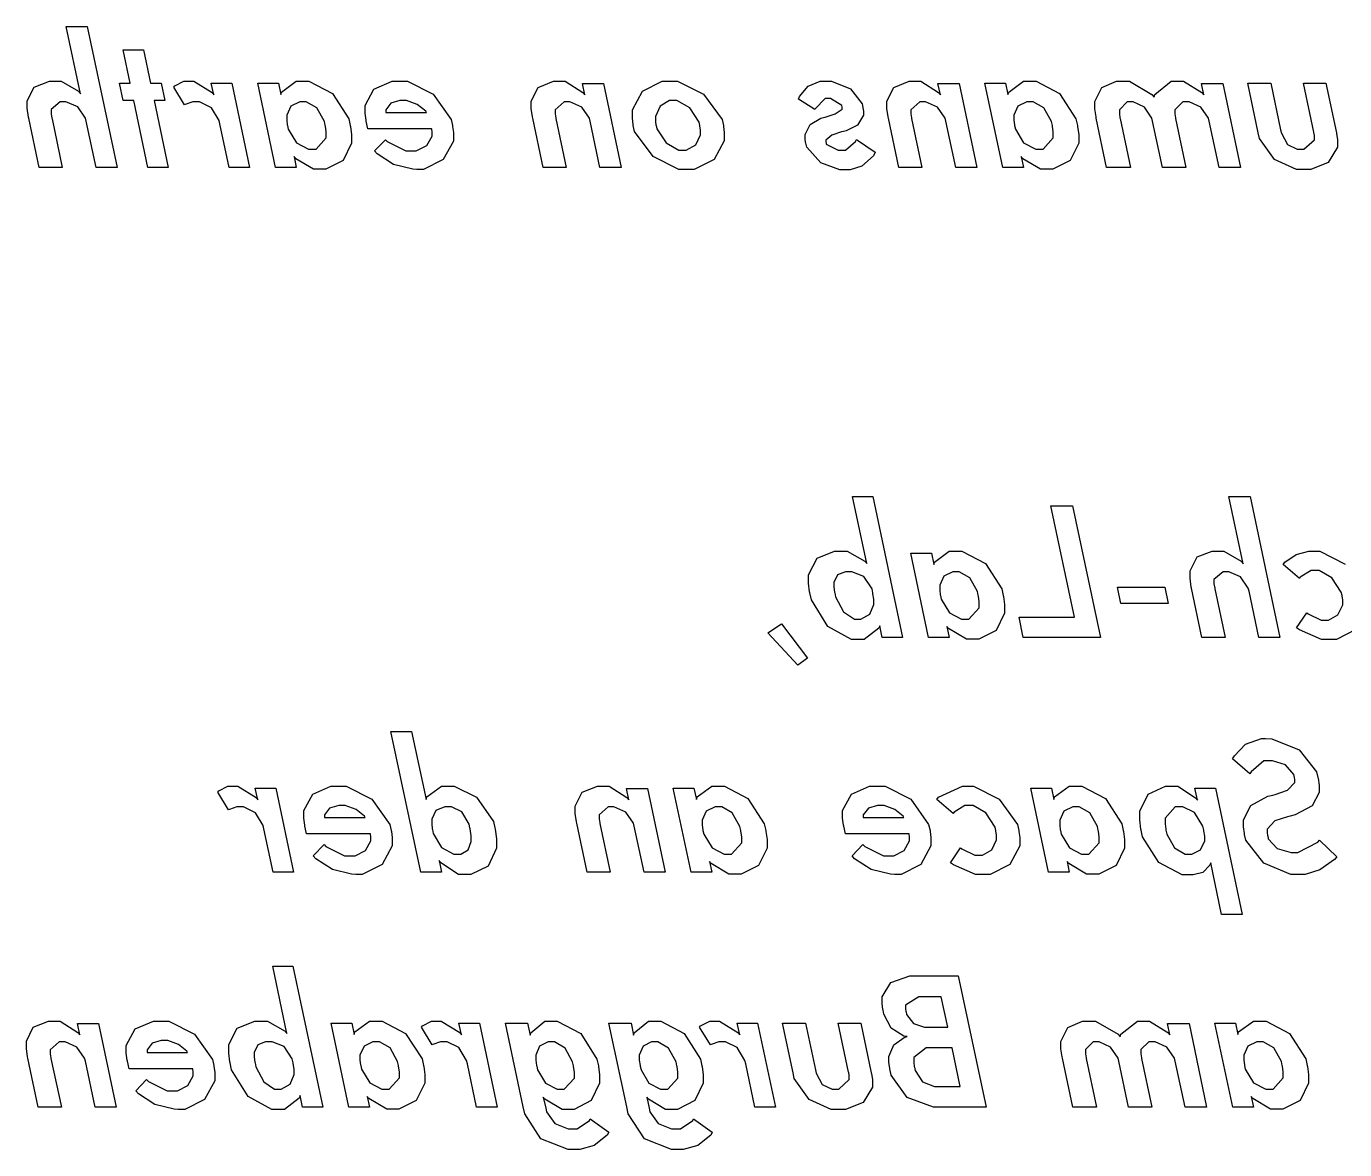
# Model space of a CAD drawing. Extents: x 0.19 to 3.64, y 0.15 to 2.4.
# Drawn here: x 0.188 to 1.284, y 1.4 to 2.333 of the extents above; entities that cross this region are included whole.
import ezdxf

# ---------------------------------------------------------------- set-up
doc = ezdxf.new("R2010")
doc.units = 0
doc.layers.get('0').update_dxf_attribs({"linetype": 'CONTINUOUS'})

msp = doc.modelspace()

# ---------------------------------------------------------------- linework, layer by layer
at = {"color": 0}
for points in [[(0.190321, 2.25711), (0.190104, 2.25814), (0.189074, 2.26546), (0.189074, 2.2679), (0.189074, 2.27171), (0.194879, 2.2831), (0.207519, 2.28792), (0.211751, 2.28792), (0.217122, 2.28792), (0.231608, 2.27951), (0.23329, 2.27746), (0.221408, 2.3335), (0.238932, 2.3335), (0.263781, 2.21631), (0.246257, 2.21631), (0.238118, 2.25461), (0.237522, 2.25717), (0.231119, 2.2665), (0.221246, 2.27072), (0.21799, 2.27072), (0.216471, 2.27072), (0.208931, 2.26438), (0.208931, 2.26226), (0.208931, 2.2609), (0.209581, 2.25722), (0.20969, 2.25667), (0.218153, 2.21631), (0.198893, 2.21631), (0.190321, 2.25711)], [(0.268718, 2.31396), (0.28559, 2.31396), (0.291396, 2.28635), (0.300293, 2.28635), (0.30344, 2.27181), (0.294542, 2.27181), (0.306261, 2.21631), (0.289387, 2.21631), (0.277669, 2.27181), (0.268881, 2.27181), (0.265787, 2.28635), (0.274522, 2.28635), (0.268718, 2.31396)], [(0.319879, 2.26824), (0.310981, 2.28304), (0.311794, 2.28396), (0.319336, 2.28792), (0.321886, 2.28792), (0.327474, 2.28792), (0.342774, 2.27843), (0.344239, 2.27647), (0.342068, 2.28635), (0.359104, 2.28635), (0.373915, 2.21631), (0.356879, 2.21631), (0.349229, 2.25244), (0.348525, 2.25532), (0.342176, 2.2659), (0.332357, 2.27072), (0.329101, 2.27072), (0.326768, 2.27072), (0.320475, 2.26861), (0.319879, 2.26824)], [(0.399957, 2.27696), (0.400553, 2.27892), (0.412761, 2.28792), (0.416829, 2.28792), (0.423286, 2.28792), (0.442763, 2.27778), (0.456435, 2.25667), (0.457628, 2.25119), (0.45779, 2.25032), (0.458713, 2.24349), (0.458713, 2.24115), (0.458713, 2.23639), (0.45166, 2.2219), (0.437229, 2.21479), (0.432454, 2.21479), (0.427029, 2.21479), (0.412272, 2.22353), (0.410915, 2.22526), (0.412761, 2.21631), (0.395562, 2.21631), (0.380751, 2.28635), (0.397949, 2.28635), (0.399957, 2.27696)], [(0.498264, 2.28792), (0.505317, 2.28792), (0.526585, 2.27724), (0.541504, 2.25618), (0.542643, 2.25103), (0.542751, 2.25037), (0.543403, 2.24517), (0.543403, 2.24337), (0.543403, 2.23822), (0.534993, 2.22276), (0.518554, 2.21463), (0.513075, 2.21463), (0.509711, 2.21468), (0.493707, 2.21875), (0.479926, 2.22765), (0.477756, 2.23008), (0.486817, 2.23931), (0.48839, 2.2379), (0.503851, 2.23008), (0.509006, 2.23008), (0.509657, 2.23008), (0.512532, 2.23008), (0.521213, 2.23449), (0.525608, 2.24235), (0.525608, 2.24496), (0.525608, 2.24582), (0.525336, 2.2481), (0.525282, 2.24837), (0.472331, 2.24837), (0.470921, 2.25478), (0.470757, 2.25553), (0.469943, 2.26129), (0.469943, 2.26318), (0.469943, 2.26774), (0.477322, 2.28142), (0.492404, 2.28792), (0.49745, 2.28792), (0.498264, 2.28792)], [(0.609321, 2.25726), (0.609104, 2.25825), (0.608074, 2.26514), (0.608074, 2.26742), (0.608074, 2.27126), (0.613824, 2.28282), (0.626519, 2.28792), (0.630751, 2.28792), (0.636176, 2.28792), (0.650933, 2.27843), (0.652615, 2.27647), (0.650608, 2.28603), (0.668078, 2.28603), (0.682781, 2.21631), (0.665256, 2.21631), (0.657118, 2.25478), (0.656521, 2.25722), (0.650119, 2.26644), (0.640246, 2.27072), (0.63699, 2.27072), (0.635471, 2.27072), (0.627929, 2.26417), (0.627929, 2.26193), (0.627929, 2.26069), (0.628418, 2.25743), (0.628526, 2.25694), (0.637153, 2.21631), (0.617947, 2.21631), (0.609321, 2.25726)], [(0.722385, 2.28792), (0.729601, 2.28792), (0.751247, 2.27724), (0.76671, 2.25618), (0.76785, 2.25103), (0.767958, 2.25037), (0.768608, 2.24517), (0.768608, 2.24337), (0.768608, 2.23828), (0.760092, 2.22282), (0.74349, 2.21463), (0.73801, 2.21463), (0.730849, 2.21463), (0.709364, 2.22521), (0.694065, 2.24604), (0.692979, 2.25119), (0.692817, 2.2519), (0.692219, 2.25726), (0.692219, 2.259), (0.692219, 2.26421), (0.700521, 2.27974), (0.716906, 2.28792), (0.722385, 2.28792)], [(0.83024, 2.27289), (0.831108, 2.27513), (0.838325, 2.28369), (0.848253, 2.28792), (0.851617, 2.28792), (0.852431, 2.28792), (0.857693, 2.28792), (0.873481, 2.28153), (0.883192, 2.26904), (0.883843, 2.266), (0.883897, 2.26574), (0.884278, 2.26313), (0.884278, 2.26226), (0.884278, 2.2596), (0.87934, 2.25146), (0.869954, 2.24658), (0.867731, 2.24604), (0.866103, 2.24571), (0.857964, 2.24294), (0.853028, 2.23882), (0.853028, 2.23742), (0.853028, 2.23742), (0.85319, 2.23687), (0.85319, 2.23665), (0.853353, 2.23568), (0.863172, 2.23058), (0.866482, 2.23058), (0.869467, 2.23058), (0.877821, 2.2379), (0.878526, 2.23947), (0.893989, 2.22885), (0.892578, 2.22592), (0.882975, 2.21718), (0.873156, 2.21431), (0.8699, 2.21431), (0.864637, 2.21431), (0.848904, 2.22017), (0.837131, 2.23301), (0.836317, 2.23649), (0.836208, 2.23693), (0.835829, 2.2399), (0.835829, 2.24089), (0.835829, 2.24365), (0.840115, 2.2519), (0.848796, 2.25717), (0.851019, 2.25776), (0.852431, 2.25814), (0.860894, 2.26085), (0.866482, 2.26476), (0.866482, 2.266), (0.866482, 2.2665), (0.866211, 2.26774), (0.856987, 2.27365), (0.855524, 2.27365), (0.852593, 2.27365), (0.844185, 2.26508), (0.843804, 2.26432), (0.83024, 2.27289)], [(0.905057, 2.25726), (0.904839, 2.25825), (0.903808, 2.26514), (0.903808, 2.26742), (0.903808, 2.27126), (0.90956, 2.28282), (0.9222, 2.28792), (0.926432, 2.28792), (0.931913, 2.28792), (0.946669, 2.27843), (0.948351, 2.27647), (0.946289, 2.28603), (0.963813, 2.28603), (0.978461, 2.21631), (0.960992, 2.21631), (0.952854, 2.25478), (0.952257, 2.25722), (0.945856, 2.26644), (0.935981, 2.27072), (0.932726, 2.27072), (0.931153, 2.27072), (0.923665, 2.26417), (0.923665, 2.26193), (0.923665, 2.26069), (0.924154, 2.25743), (0.924262, 2.25694), (0.932835, 2.21631), (0.913629, 2.21631), (0.905057, 2.25726)], [(1.0045, 2.27696), (1.0051, 2.27892), (1.01731, 2.28792), (1.02138, 2.28792), (1.02783, 2.28792), (1.04731, 2.27778), (1.06098, 2.25667), (1.06218, 2.25119), (1.06234, 2.25032), (1.06326, 2.24349), (1.06326, 2.24115), (1.06326, 2.23639), (1.05621, 2.2219), (1.04177, 2.21479), (1.037, 2.21479), (1.03157, 2.21479), (1.01682, 2.22353), (1.01546, 2.22526), (1.01731, 2.21631), (1.00011, 2.21631), (0.985297, 2.28635), (1.0025, 2.28635), (1.0045, 2.27696)], [(1.12603, 2.27479), (1.12647, 2.27701), (1.1403, 2.28792), (1.14491, 2.28792), (1.1505, 2.28792), (1.16558, 2.27843), (1.16726, 2.27647), (1.16526, 2.28603), (1.18321, 2.28603), (1.19792, 2.21631), (1.17996, 2.21631), (1.17182, 2.25478), (1.17122, 2.25717), (1.16482, 2.26628), (1.15517, 2.27072), (1.15196, 2.27072), (1.14974, 2.27072), (1.14323, 2.26426), (1.14323, 2.2621), (1.14323, 2.26085), (1.14372, 2.25743), (1.14383, 2.25694), (1.15245, 2.21631), (1.13292, 2.21631), (1.12478, 2.25478), (1.12419, 2.25722), (1.11795, 2.26644), (1.10867, 2.27072), (1.10558, 2.27072), (1.10346, 2.27072), (1.09711, 2.26426), (1.09711, 2.2621), (1.09711, 2.26085), (1.0976, 2.25743), (1.09777, 2.25694), (1.10634, 2.21631), (1.08648, 2.21631), (1.07791, 2.25726), (1.07769, 2.25819), (1.07682, 2.26486), (1.07682, 2.26708), (1.07682, 2.271), (1.08241, 2.28256), (1.09462, 2.28792), (1.09869, 2.28792), (1.10552, 2.28792), (1.12419, 2.27701), (1.12603, 2.27479)], [(1.27762, 2.24507), (1.27772, 2.24442), (1.27854, 2.23921), (1.27854, 2.23742), (1.27854, 2.23318), (1.27078, 2.22038), (1.25618, 2.21463), (1.25136, 2.21463), (1.25054, 2.21463), (1.24436, 2.21463), (1.22597, 2.22276), (1.2136, 2.24035), (1.21257, 2.24507), (1.20383, 2.28635), (1.22293, 2.28635), (1.23117, 2.24756), (1.23177, 2.24479), (1.23693, 2.23525), (1.24501, 2.23133), (1.24772, 2.23133), (1.2506, 2.23133), (1.25933, 2.23931), (1.25933, 2.24197), (1.25933, 2.24289), (1.2589, 2.24528), (1.25884, 2.24556), (1.25011, 2.28635), (1.26883, 2.28635), (1.27762, 2.24507)], [(0.436849, 2.25119), (0.436143, 2.25435), (0.429796, 2.26568), (0.421007, 2.27072), (0.418078, 2.27072), (0.415582, 2.27072), (0.408203, 2.26719), (0.404785, 2.25965), (0.404785, 2.25711), (0.404785, 2.25564), (0.405274, 2.25174), (0.405436, 2.25119), (0.406088, 2.2481), (0.412978, 2.23665), (0.423014, 2.23133), (0.426378, 2.23133), (0.429144, 2.23133), (0.437608, 2.24094), (0.437608, 2.24414), (0.437608, 2.24593), (0.436957, 2.2506), (0.436849, 2.25119)], [(0.487142, 2.26183), (0.520887, 2.26183), (0.520344, 2.26292), (0.513346, 2.2685), (0.504449, 2.27197), (0.501519, 2.27197), (0.498969, 2.27197), (0.491374, 2.26975), (0.487142, 2.26406), (0.487142, 2.2621), (0.487142, 2.26183)], [(0.72564, 2.27197), (0.723036, 2.27197), (0.715278, 2.26725), (0.711426, 2.25863), (0.711426, 2.25569), (0.711426, 2.25456), (0.711806, 2.25146), (0.711914, 2.25103), (0.712511, 2.24821), (0.720324, 2.2366), (0.730903, 2.23058), (0.734429, 2.23058), (0.737033, 2.23058), (0.744846, 2.23508), (0.748915, 2.24343), (0.748915, 2.24621), (0.748915, 2.24744), (0.748372, 2.2506), (0.748318, 2.25103), (0.747721, 2.25379), (0.739908, 2.26568), (0.729167, 2.27197), (0.72564, 2.27197)], [(1.0414, 2.25119), (1.04069, 2.25435), (1.03434, 2.26568), (1.02555, 2.27072), (1.02262, 2.27072), (1.02013, 2.27072), (1.01275, 2.26719), (1.00933, 2.25965), (1.00933, 2.25711), (1.00933, 2.25564), (1.00982, 2.25174), (1.00998, 2.25119), (1.01063, 2.2481), (1.01752, 2.23665), (1.02756, 2.23133), (1.03093, 2.23133), (1.03369, 2.23133), (1.04216, 2.24094), (1.04216, 2.24414), (1.04216, 2.24593), (1.0415, 2.2506), (1.0414, 2.25119)], [(0.88699, 1.8871), (0.875108, 1.94287), (0.891982, 1.94287), (0.916829, 1.82568), (0.899957, 1.82568), (0.897949, 1.83539), (0.89719, 1.83333), (0.884983, 1.824), (0.880914, 1.824), (0.874349, 1.824), (0.85471, 1.83475), (0.840983, 1.85688), (0.839789, 1.86257), (0.839572, 1.86356), (0.838542, 1.87082), (0.838542, 1.87321), (0.838542, 1.87776), (0.845703, 1.89139), (0.860351, 1.89729), (0.865289, 1.89729), (0.870714, 1.89729), (0.885471, 1.88911), (0.88699, 1.8871)], [(1.15712, 1.86649), (1.1569, 1.86751), (1.15587, 1.87483), (1.15587, 1.87728), (1.15587, 1.88108), (1.16168, 1.89247), (1.17432, 1.89729), (1.17855, 1.89729), (1.18392, 1.89729), (1.19841, 1.88889), (1.20009, 1.88683), (1.18821, 1.94287), (1.20573, 1.94287), (1.23058, 1.82568), (1.21305, 1.82568), (1.20492, 1.86399), (1.20432, 1.86654), (1.19792, 1.87588), (1.18804, 1.8801), (1.18479, 1.8801), (1.18327, 1.8801), (1.17573, 1.87375), (1.17573, 1.87164), (1.17573, 1.87028), (1.17638, 1.8666), (1.17649, 1.86604), (1.18495, 1.82568), (1.16569, 1.82568), (1.15712, 1.86649)], [(1.05821, 1.93506), (1.08133, 1.82568), (1.01709, 1.82568), (1.01367, 1.84244), (1.05979, 1.84244), (1.04009, 1.93506), (1.05821, 1.93506)], [(0.942871, 1.88633), (0.943468, 1.88829), (0.955675, 1.89729), (0.959744, 1.89729), (0.9662, 1.89729), (0.985678, 1.88715), (0.999349, 1.86604), (1.00054, 1.86057), (1.00071, 1.85969), (1.00163, 1.85286), (1.00163, 1.85053), (1.00163, 1.84576), (0.994575, 1.83128), (0.980143, 1.82417), (0.975369, 1.82417), (0.969943, 1.82417), (0.955132, 1.8329), (0.953776, 1.83464), (0.955675, 1.82568), (0.938476, 1.82568), (0.923665, 1.89572), (0.94081, 1.89572), (0.942871, 1.88633)], [(0.860406, 1.86257), (0.861111, 1.85938), (0.867731, 1.84685), (0.87679, 1.84071), (0.879829, 1.84071), (0.882269, 1.84071), (0.889703, 1.84483), (0.892958, 1.85292), (0.892958, 1.85558), (0.892958, 1.85736), (0.892253, 1.86199), (0.892144, 1.86257), (0.891439, 1.86594), (0.884603, 1.87636), (0.874783, 1.8801), (0.871528, 1.8801), (0.869303, 1.8801), (0.862793, 1.87756), (0.859646, 1.87115), (0.859646, 1.86897), (0.859646, 1.8674), (0.860297, 1.86317), (0.860406, 1.86257)], [(0.979764, 1.86057), (0.979058, 1.86372), (0.972711, 1.87506), (0.963921, 1.8801), (0.960992, 1.8801), (0.958496, 1.8801), (0.951118, 1.87657), (0.9477, 1.86903), (0.9477, 1.86649), (0.9477, 1.86501), (0.948188, 1.86111), (0.948351, 1.86057), (0.949001, 1.85747), (0.955892, 1.84603), (0.965929, 1.84071), (0.969293, 1.84071), (0.97206, 1.84071), (0.980524, 1.85032), (0.980524, 1.85351), (0.980524, 1.85531), (0.979872, 1.85997), (0.979764, 1.86057)], [(1.13493, 1.86729), (1.13775, 1.85385), (1.09842, 1.85385), (1.09559, 1.86729), (1.13493, 1.86729)], [(0.804742, 1.82949), (0.816297, 1.83681), (0.837836, 1.80838), (0.829699, 1.80257), (0.804742, 1.82949)], [(0.520671, 1.69086), (0.521213, 1.69299), (0.533421, 1.70199), (0.537543, 1.70199), (0.537815, 1.70199), (0.543946, 1.70199), (0.5625, 1.69288), (0.576606, 1.67275), (0.577854, 1.66726), (0.578071, 1.66624), (0.579101, 1.65826), (0.579101, 1.65554), (0.579101, 1.65056), (0.572157, 1.63558), (0.557889, 1.62869), (0.553168, 1.62869), (0.547689, 1.62869), (0.532824, 1.63824), (0.531412, 1.64008), (0.533475, 1.63038), (0.516276, 1.63038), (0.491428, 1.74756), (0.508626, 1.74756), (0.520671, 1.69086)], [(1.19119, 1.72478), (1.19271, 1.72732), (1.20204, 1.73688), (1.21522, 1.74149), (1.2187, 1.74149), (1.22385, 1.74143), (1.24658, 1.73232), (1.26107, 1.71403), (1.2621, 1.70931), (1.26226, 1.70856), (1.26324, 1.70258), (1.26324, 1.70057), (1.26324, 1.69683), (1.25732, 1.6856), (1.24322, 1.67811), (1.23915, 1.67714), (1.23693, 1.6766), (1.22629, 1.67312), (1.22011, 1.66618), (1.22011, 1.66385), (1.22011, 1.66308), (1.22032, 1.66097), (1.22043, 1.66069), (1.22092, 1.65831), (1.22841, 1.65018), (1.23985, 1.64681), (1.24371, 1.64681), (1.2455, 1.64692), (1.26199, 1.65543), (1.2634, 1.65713), (1.27805, 1.64339), (1.2761, 1.64106), (1.26367, 1.63249), (1.25163, 1.62853), (1.24761, 1.62853), (1.24729, 1.62853), (1.23975, 1.62853), (1.21723, 1.63803), (1.2022, 1.65707), (1.20117, 1.66178), (1.20101, 1.66254), (1.20025, 1.66824), (1.20025, 1.67008), (1.20025, 1.67404), (1.20627, 1.68582), (1.22049, 1.69368), (1.22461, 1.69461), (1.22662, 1.6951), (1.23687, 1.69863), (1.24306, 1.70492), (1.24306, 1.70697), (1.24306, 1.70757), (1.24273, 1.70915), (1.24273, 1.70931), (1.24219, 1.71169), (1.23524, 1.71972), (1.22456, 1.72304), (1.22103, 1.72304), (1.21712, 1.72304), (1.2066, 1.71397), (1.20557, 1.71229), (1.19119, 1.72478)], [(0.3565, 1.68229), (0.347601, 1.6971), (0.348415, 1.69803), (0.355957, 1.70199), (0.358507, 1.70199), (0.364094, 1.70199), (0.379394, 1.69249), (0.38086, 1.69054), (0.378689, 1.70042), (0.395725, 1.70042), (0.410536, 1.63038), (0.3935, 1.63038), (0.385851, 1.6665), (0.385146, 1.66938), (0.378797, 1.67996), (0.368978, 1.68479), (0.365722, 1.68479), (0.36339, 1.68479), (0.357096, 1.68267), (0.3565, 1.68229)], [(0.447265, 1.70199), (0.454318, 1.70199), (0.475586, 1.69129), (0.49056, 1.67025), (0.491644, 1.6651), (0.491808, 1.66444), (0.492458, 1.65924), (0.492458, 1.65744), (0.492458, 1.65229), (0.48405, 1.63683), (0.467611, 1.62869), (0.462131, 1.62869), (0.458768, 1.62875), (0.442763, 1.63282), (0.428982, 1.64171), (0.426812, 1.64415), (0.435872, 1.65338), (0.437446, 1.65196), (0.452908, 1.64415), (0.458062, 1.64415), (0.458713, 1.64415), (0.461589, 1.64415), (0.470215, 1.64854), (0.47461, 1.65642), (0.47461, 1.65901), (0.47461, 1.65989), (0.474393, 1.66217), (0.474338, 1.66243), (0.421332, 1.66243), (0.419922, 1.66883), (0.41976, 1.6696), (0.419, 1.67535), (0.419, 1.67725), (0.419, 1.68181), (0.426378, 1.69547), (0.441461, 1.70199), (0.446506, 1.70199), (0.447265, 1.70199)], [(0.645942, 1.67133), (0.645725, 1.67231), (0.644694, 1.67919), (0.644694, 1.68147), (0.644694, 1.68533), (0.650444, 1.69689), (0.66314, 1.70199), (0.667372, 1.70199), (0.672797, 1.70199), (0.687554, 1.69249), (0.689236, 1.69054), (0.687229, 1.70008), (0.704699, 1.70008), (0.719401, 1.63038), (0.701878, 1.63038), (0.693739, 1.66883), (0.693143, 1.67128), (0.68674, 1.6805), (0.676867, 1.68479), (0.673611, 1.68479), (0.672092, 1.68479), (0.664551, 1.67822), (0.664551, 1.676), (0.664551, 1.67475), (0.665039, 1.6715), (0.665147, 1.67101), (0.673774, 1.63038), (0.654568, 1.63038), (0.645942, 1.67133)], [(0.745389, 1.69103), (0.745985, 1.69299), (0.758192, 1.70199), (0.762261, 1.70199), (0.768718, 1.70199), (0.788194, 1.69185), (0.801867, 1.67074), (0.80306, 1.66525), (0.803222, 1.66439), (0.804144, 1.65756), (0.804144, 1.65522), (0.804144, 1.65044), (0.797092, 1.63596), (0.782661, 1.62885), (0.777886, 1.62885), (0.772461, 1.62885), (0.757704, 1.63758), (0.756347, 1.63932), (0.758247, 1.63038), (0.741049, 1.63038), (0.726183, 1.70042), (0.743381, 1.70042), (0.745389, 1.69103)], [(0.89529, 1.70199), (0.902344, 1.70199), (0.923611, 1.69129), (0.938531, 1.67025), (0.939671, 1.6651), (0.939779, 1.66444), (0.940429, 1.65924), (0.940429, 1.65744), (0.940429, 1.65229), (0.932021, 1.63683), (0.915582, 1.62869), (0.910101, 1.62869), (0.906793, 1.62875), (0.890733, 1.63282), (0.877007, 1.64171), (0.874838, 1.64415), (0.883897, 1.65338), (0.885471, 1.65196), (0.900933, 1.64415), (0.906087, 1.64415), (0.906685, 1.64415), (0.90956, 1.64415), (0.91824, 1.64854), (0.922635, 1.65642), (0.922635, 1.65901), (0.922635, 1.65989), (0.922364, 1.66217), (0.92231, 1.66243), (0.869358, 1.66243), (0.867947, 1.66883), (0.867785, 1.6696), (0.867025, 1.67535), (0.867025, 1.67725), (0.867025, 1.68181), (0.874403, 1.69547), (0.889432, 1.70199), (0.894476, 1.70199), (0.89529, 1.70199)], [(0.968804, 1.70199), (0.975857, 1.70199), (0.997071, 1.69129), (1.01237, 1.67025), (1.01351, 1.6651), (1.01362, 1.66444), (1.01427, 1.65924), (1.01427, 1.65744), (1.01427, 1.65229), (1.00591, 1.63683), (0.9898, 1.62869), (0.984429, 1.62869), (0.977485, 1.62869), (0.959147, 1.63672), (0.956651, 1.63835), (0.965061, 1.65087), (0.9662, 1.6499), (0.977051, 1.64464), (0.980686, 1.64464), (0.983236, 1.64464), (0.991049, 1.64914), (0.995063, 1.6575), (0.995063, 1.66026), (0.995063, 1.66151), (0.994521, 1.66465), (0.994467, 1.6651), (0.993869, 1.66786), (0.986057, 1.67974), (0.975478, 1.68604), (0.971951, 1.68604), (0.968696, 1.68604), (0.959744, 1.68028), (0.958985, 1.67931), (0.945367, 1.69086), (0.946832, 1.69293), (0.966797, 1.70188), (0.968804, 1.70199)], [(1.04264, 1.69103), (1.04324, 1.69299), (1.05545, 1.70199), (1.05952, 1.70199), (1.06597, 1.70199), (1.08545, 1.69185), (1.09912, 1.67074), (1.10032, 1.66525), (1.10048, 1.66439), (1.1014, 1.65756), (1.1014, 1.65522), (1.1014, 1.65044), (1.09435, 1.63596), (1.07992, 1.62885), (1.07514, 1.62885), (1.06972, 1.62885), (1.05496, 1.63758), (1.0536, 1.63932), (1.05545, 1.63038), (1.0383, 1.63038), (1.02344, 1.70042), (1.04064, 1.70042), (1.04264, 1.69103)], [(1.17307, 1.63835), (1.17231, 1.63629), (1.16656, 1.63026), (1.15853, 1.62836), (1.15587, 1.62836), (1.14936, 1.62836), (1.12983, 1.63846), (1.11637, 1.65983), (1.11523, 1.66542), (1.11502, 1.66639), (1.11399, 1.67389), (1.11399, 1.67632), (1.11399, 1.6811), (1.12093, 1.69536), (1.13542, 1.70199), (1.14025, 1.70199), (1.14567, 1.70199), (1.16043, 1.69228), (1.16195, 1.69026), (1.15978, 1.70042), (1.17698, 1.70042), (1.19933, 1.59521), (1.18213, 1.59521), (1.17307, 1.63835)], [(0.436199, 1.67589), (0.469943, 1.67589), (0.469401, 1.67697), (0.462403, 1.68257), (0.453504, 1.68604), (0.450575, 1.68604), (0.448025, 1.68604), (0.440429, 1.68381), (0.436199, 1.67811), (0.436199, 1.67617), (0.436199, 1.67589)], [(0.557075, 1.66726), (0.556424, 1.67031), (0.550293, 1.68056), (0.541667, 1.68479), (0.538792, 1.68479), (0.536296, 1.68479), (0.528808, 1.68169), (0.525336, 1.67453), (0.525336, 1.6721), (0.525336, 1.67057), (0.525825, 1.66644), (0.525933, 1.66585), (0.526585, 1.66271), (0.533529, 1.65093), (0.543619, 1.6454), (0.547037, 1.6454), (0.547526, 1.6454), (0.549533, 1.6454), (0.55561, 1.64899), (0.55816, 1.65603), (0.55816, 1.65836), (0.55816, 1.6606), (0.557238, 1.66644), (0.557075, 1.66726)], [(0.782281, 1.66525), (0.781575, 1.6684), (0.775228, 1.67974), (0.766439, 1.68479), (0.763564, 1.68479), (0.761068, 1.68479), (0.753635, 1.68126), (0.750271, 1.67372), (0.750271, 1.67117), (0.750271, 1.66971), (0.75076, 1.66581), (0.750868, 1.66525), (0.751519, 1.66217), (0.75841, 1.65072), (0.768446, 1.6454), (0.77181, 1.6454), (0.774631, 1.6454), (0.783094, 1.655), (0.783094, 1.65821), (0.783094, 1.66), (0.782443, 1.66465), (0.782281, 1.66525)], [(0.884169, 1.67589), (0.917914, 1.67589), (0.917372, 1.67697), (0.910374, 1.68257), (0.901476, 1.68604), (0.898546, 1.68604), (0.895996, 1.68604), (0.8884, 1.68381), (0.884169, 1.67811), (0.884169, 1.67617), (0.884169, 1.67589)], [(1.07954, 1.66525), (1.07883, 1.6684), (1.07248, 1.67974), (1.06369, 1.68479), (1.06076, 1.68479), (1.05827, 1.68479), (1.05089, 1.68126), (1.04747, 1.67372), (1.04747, 1.67117), (1.04747, 1.66971), (1.04796, 1.66581), (1.04812, 1.66525), (1.04877, 1.66217), (1.05566, 1.65072), (1.0657, 1.6454), (1.06907, 1.6454), (1.07183, 1.6454), (1.0803, 1.655), (1.0803, 1.65821), (1.0803, 1.66), (1.07964, 1.66465), (1.07954, 1.66525)], [(1.13585, 1.66542), (1.1365, 1.66222), (1.1429, 1.65061), (1.1518, 1.6454), (1.15478, 1.6454), (1.15723, 1.6454), (1.16466, 1.64899), (1.16808, 1.65642), (1.16808, 1.65886), (1.16808, 1.66054), (1.16737, 1.66482), (1.16726, 1.66542), (1.16656, 1.66872), (1.15956, 1.68007), (1.14974, 1.68479), (1.14648, 1.68479), (1.14361, 1.68479), (1.13509, 1.67551), (1.13509, 1.67242), (1.13509, 1.67068), (1.13569, 1.66612), (1.13585, 1.66542)], [(0.404949, 1.49647), (0.393121, 1.55225), (0.409993, 1.55225), (0.434788, 1.43506), (0.417914, 1.43506), (0.415907, 1.44476), (0.415147, 1.44271), (0.40294, 1.43338), (0.398872, 1.43338), (0.392307, 1.43338), (0.372667, 1.44412), (0.358996, 1.46625), (0.357801, 1.47194), (0.357585, 1.47293), (0.356554, 1.48019), (0.356554, 1.48258), (0.356554, 1.48714), (0.363715, 1.50076), (0.378364, 1.50667), (0.383247, 1.50667), (0.388672, 1.50667), (0.403429, 1.49849), (0.404949, 1.49647)], [(0.963163, 1.54443), (0.986274, 1.43506), (0.949707, 1.43506), (0.942437, 1.43506), (0.92079, 1.44331), (0.907335, 1.46181), (0.90625, 1.46696), (0.906142, 1.46761), (0.90549, 1.47244), (0.90549, 1.47401), (0.90549, 1.47726), (0.909451, 1.48688), (0.918294, 1.49322), (0.92079, 1.49382), (0.91786, 1.49431), (0.907389, 1.50076), (0.901313, 1.51258), (0.900663, 1.51574), (0.900499, 1.51644), (0.899849, 1.52132), (0.899849, 1.52289), (0.899849, 1.52692), (0.907172, 1.5389), (0.922797, 1.54443), (0.928006, 1.54443), (0.963163, 1.54443)], [(0.949056, 1.52696), (0.932671, 1.52696), (0.930447, 1.52692), (0.919379, 1.51992), (0.919379, 1.51758), (0.919379, 1.51682), (0.919596, 1.51476), (0.919706, 1.51449), (0.920139, 1.51226), (0.92589, 1.50483), (0.93495, 1.50179), (0.937989, 1.50179), (0.954372, 1.50179), (0.949056, 1.52696)], [(0.189561, 1.47601), (0.189344, 1.477), (0.188314, 1.48389), (0.188314, 1.48617), (0.188314, 1.49001), (0.194065, 1.50157), (0.20676, 1.50667), (0.210992, 1.50667), (0.216417, 1.50667), (0.231174, 1.49718), (0.232856, 1.49522), (0.230794, 1.50478), (0.248318, 1.50478), (0.263021, 1.43506), (0.245497, 1.43506), (0.237358, 1.47353), (0.236762, 1.47597), (0.23036, 1.48519), (0.220486, 1.48947), (0.217231, 1.48947), (0.215657, 1.48947), (0.208171, 1.48292), (0.208171, 1.48068), (0.208171, 1.47944), (0.208658, 1.47618), (0.208768, 1.47569), (0.217393, 1.43506), (0.198133, 1.43506), (0.189561, 1.47601)], [(0.29975, 1.50667), (0.306803, 1.50667), (0.328071, 1.49599), (0.34299, 1.47493), (0.344129, 1.46978), (0.344239, 1.46913), (0.344889, 1.46392), (0.344889, 1.46213), (0.344889, 1.45697), (0.336481, 1.44151), (0.320042, 1.43338), (0.314561, 1.43338), (0.311199, 1.43343), (0.295193, 1.4375), (0.281412, 1.4464), (0.279243, 1.44883), (0.288303, 1.45806), (0.289876, 1.45665), (0.305339, 1.44883), (0.310493, 1.44883), (0.311143, 1.44883), (0.314019, 1.44883), (0.3227, 1.45324), (0.327094, 1.4611), (0.327094, 1.46371), (0.327094, 1.46457), (0.326824, 1.46685), (0.326768, 1.46713), (0.273817, 1.46713), (0.272407, 1.47353), (0.272244, 1.47428), (0.271431, 1.48004), (0.271431, 1.48193), (0.271431, 1.48649), (0.278808, 1.50017), (0.293892, 1.50667), (0.298936, 1.50667), (0.29975, 1.50667)], [(0.460829, 1.49571), (0.461426, 1.49767), (0.473633, 1.50667), (0.477701, 1.50667), (0.484158, 1.50667), (0.503635, 1.49653), (0.517307, 1.47542), (0.5185, 1.46994), (0.518664, 1.46907), (0.519586, 1.46224), (0.519586, 1.4599), (0.519586, 1.45514), (0.512532, 1.44065), (0.498101, 1.43354), (0.493326, 1.43354), (0.487901, 1.43354), (0.473144, 1.44228), (0.471789, 1.44401), (0.473633, 1.43506), (0.456489, 1.43506), (0.441624, 1.5051), (0.458822, 1.5051), (0.460829, 1.49571)], [(0.525717, 1.48699), (0.516818, 1.50179), (0.517632, 1.50271), (0.525174, 1.50667), (0.527724, 1.50667), (0.533311, 1.50667), (0.548611, 1.49718), (0.550076, 1.49522), (0.547906, 1.5051), (0.564942, 1.5051), (0.579753, 1.43506), (0.562717, 1.43506), (0.555067, 1.47119), (0.554363, 1.47407), (0.548014, 1.48465), (0.538194, 1.48947), (0.534939, 1.48947), (0.532607, 1.48947), (0.526313, 1.48736), (0.525717, 1.48699)], [(0.6014, 1.43554), (0.586589, 1.5051), (0.604981, 1.5051), (0.607206, 1.49507), (0.607747, 1.49707), (0.619358, 1.50667), (0.623264, 1.50667), (0.629719, 1.50667), (0.649197, 1.49642), (0.662706, 1.47515), (0.6639, 1.46963), (0.664063, 1.46881), (0.664985, 1.46229), (0.664985, 1.46007), (0.664985, 1.45524), (0.65804, 1.44065), (0.643664, 1.43338), (0.638889, 1.43338), (0.633681, 1.43338), (0.619358, 1.44194), (0.61811, 1.44353), (0.620171, 1.43431), (0.620714, 1.43143), (0.627658, 1.4215), (0.638781, 1.41726), (0.642524, 1.41726), (0.646158, 1.41726), (0.656413, 1.42421), (0.657064, 1.4254), (0.672526, 1.41444), (0.671332, 1.41178), (0.660482, 1.40321), (0.648492, 1.3999), (0.644532, 1.3999), (0.638726, 1.40001), (0.616157, 1.40896), (0.602647, 1.42964), (0.6014, 1.43554)], [(0.687446, 1.43554), (0.672635, 1.5051), (0.691081, 1.5051), (0.693251, 1.49507), (0.693793, 1.49707), (0.705458, 1.50667), (0.709364, 1.50667), (0.715821, 1.50667), (0.735243, 1.49642), (0.748753, 1.47515), (0.749946, 1.46963), (0.750108, 1.46881), (0.751085, 1.46229), (0.751085, 1.46007), (0.751085, 1.45524), (0.744086, 1.44065), (0.729764, 1.43338), (0.724989, 1.43338), (0.719781, 1.43338), (0.705458, 1.44194), (0.70421, 1.44353), (0.706218, 1.43431), (0.70676, 1.43143), (0.713704, 1.4215), (0.724826, 1.41726), (0.728569, 1.41726), (0.732206, 1.41726), (0.742458, 1.42421), (0.74311, 1.4254), (0.758572, 1.41444), (0.757379, 1.41178), (0.746528, 1.40321), (0.734538, 1.3999), (0.730578, 1.3999), (0.724772, 1.40001), (0.702203, 1.40896), (0.688693, 1.42964), (0.687446, 1.43554)], [(0.757053, 1.48699), (0.748101, 1.50179), (0.748915, 1.50271), (0.756511, 1.50667), (0.75906, 1.50667), (0.764649, 1.50667), (0.779949, 1.49718), (0.781413, 1.49522), (0.779243, 1.5051), (0.796278, 1.5051), (0.811089, 1.43506), (0.794054, 1.43506), (0.786404, 1.47119), (0.785699, 1.47407), (0.779351, 1.48465), (0.769532, 1.48947), (0.766276, 1.48947), (0.763943, 1.48947), (0.75765, 1.48736), (0.757053, 1.48699)], [(0.890788, 1.46382), (0.890896, 1.46317), (0.89171, 1.45796), (0.89171, 1.45617), (0.89171, 1.45193), (0.883951, 1.43912), (0.869358, 1.43338), (0.864529, 1.43338), (0.863769, 1.43338), (0.857585, 1.43338), (0.839193, 1.44151), (0.826824, 1.4591), (0.825792, 1.46382), (0.817003, 1.5051), (0.8361, 1.5051), (0.844347, 1.46631), (0.844943, 1.46354), (0.850097, 1.454), (0.858236, 1.45008), (0.860949, 1.45008), (0.863824, 1.45008), (0.872504, 1.45806), (0.872504, 1.46072), (0.872504, 1.46164), (0.872071, 1.46403), (0.872017, 1.46431), (0.863282, 1.5051), (0.882053, 1.5051), (0.890788, 1.46382)], [(1.09782, 1.49354), (1.09825, 1.49576), (1.11209, 1.50667), (1.1167, 1.50667), (1.12229, 1.50667), (1.13737, 1.49718), (1.13905, 1.49522), (1.13704, 1.50478), (1.155, 1.50478), (1.16965, 1.43506), (1.15169, 1.43506), (1.14361, 1.47353), (1.14301, 1.47592), (1.13656, 1.48503), (1.12695, 1.48947), (1.12375, 1.48947), (1.12153, 1.48947), (1.11496, 1.48301), (1.11496, 1.48085), (1.11496, 1.4796), (1.11545, 1.47618), (1.11561, 1.47569), (1.12419, 1.43506), (1.10466, 1.43506), (1.09657, 1.47353), (1.09598, 1.47597), (1.08973, 1.48519), (1.0804, 1.48947), (1.07731, 1.48947), (1.0752, 1.48947), (1.0689, 1.48301), (1.0689, 1.48085), (1.0689, 1.4796), (1.06939, 1.47618), (1.0695, 1.47569), (1.07813, 1.43506), (1.05827, 1.43506), (1.0497, 1.47601), (1.04948, 1.47694), (1.04856, 1.48361), (1.04856, 1.48583), (1.04856, 1.48975), (1.05414, 1.50131), (1.06635, 1.50667), (1.07048, 1.50667), (1.07731, 1.50667), (1.09598, 1.49576), (1.09782, 1.49354)], [(1.19569, 1.49571), (1.19629, 1.49767), (1.2085, 1.50667), (1.21257, 1.50667), (1.21902, 1.50667), (1.2385, 1.49653), (1.25217, 1.47542), (1.25336, 1.46994), (1.25353, 1.46907), (1.25445, 1.46224), (1.25445, 1.4599), (1.25445, 1.45514), (1.2474, 1.44065), (1.23296, 1.43354), (1.22819, 1.43354), (1.22277, 1.43354), (1.20801, 1.44228), (1.20665, 1.44401), (1.2085, 1.43506), (1.19135, 1.43506), (1.17649, 1.5051), (1.19368, 1.5051), (1.19569, 1.49571)], [(0.288629, 1.48058), (0.322374, 1.48058), (0.321832, 1.48167), (0.314833, 1.48725), (0.305935, 1.49072), (0.303006, 1.49072), (0.300456, 1.49072), (0.29286, 1.4885), (0.288629, 1.48281), (0.288629, 1.48085), (0.288629, 1.48058)], [(0.378418, 1.47194), (0.379124, 1.46875), (0.385742, 1.45622), (0.394749, 1.45008), (0.397786, 1.45008), (0.400228, 1.45008), (0.407661, 1.45421), (0.410915, 1.46229), (0.410915, 1.46496), (0.410915, 1.46674), (0.410211, 1.47136), (0.410101, 1.47194), (0.409397, 1.47532), (0.402615, 1.48574), (0.39274, 1.48947), (0.389486, 1.48947), (0.387261, 1.48947), (0.380751, 1.48693), (0.377604, 1.48053), (0.377604, 1.47835), (0.377604, 1.47678), (0.378256, 1.47254), (0.378418, 1.47194)], [(0.497721, 1.46994), (0.497017, 1.4731), (0.490668, 1.48443), (0.481879, 1.48947), (0.47895, 1.48947), (0.476454, 1.48947), (0.469075, 1.48594), (0.465657, 1.4784), (0.465657, 1.47586), (0.465657, 1.47439), (0.466146, 1.47049), (0.466308, 1.46994), (0.46696, 1.46685), (0.47385, 1.4554), (0.483886, 1.45008), (0.48725, 1.45008), (0.490018, 1.45008), (0.498481, 1.45969), (0.498481, 1.46289), (0.498481, 1.46468), (0.497831, 1.46935), (0.497721, 1.46994)], [(0.612685, 1.46929), (0.613336, 1.46619), (0.6199, 1.45503), (0.629557, 1.45008), (0.632813, 1.45008), (0.635579, 1.45008), (0.643935, 1.45936), (0.643935, 1.4624), (0.643935, 1.46425), (0.643283, 1.46897), (0.643121, 1.46963), (0.642415, 1.47276), (0.636231, 1.48426), (0.627442, 1.48947), (0.624511, 1.48947), (0.622125, 1.48947), (0.615072, 1.48583), (0.611871, 1.47835), (0.611871, 1.47586), (0.611871, 1.47424), (0.612522, 1.46989), (0.612685, 1.46929)], [(0.698731, 1.46929), (0.699382, 1.46619), (0.705946, 1.45503), (0.715603, 1.45008), (0.718858, 1.45008), (0.721625, 1.45008), (0.729981, 1.45936), (0.729981, 1.4624), (0.729981, 1.46425), (0.729329, 1.46897), (0.729167, 1.46963), (0.728461, 1.47276), (0.722276, 1.48426), (0.713488, 1.48947), (0.710613, 1.48947), (0.708225, 1.48947), (0.701118, 1.48583), (0.697917, 1.47835), (0.697917, 1.47586), (0.697917, 1.47424), (0.698568, 1.46989), (0.698731, 1.46929)], [(0.958008, 1.4846), (0.939996, 1.4846), (0.936524, 1.4846), (0.926107, 1.47646), (0.926107, 1.47368), (0.926107, 1.47244), (0.926594, 1.46903), (0.926758, 1.46853), (0.9273, 1.46571), (0.933539, 1.45617), (0.943522, 1.45226), (0.946886, 1.45226), (0.964844, 1.45226), (0.958008, 1.4846)], [(1.23258, 1.46994), (1.23188, 1.4731), (1.22553, 1.48443), (1.21674, 1.48947), (1.21381, 1.48947), (1.21132, 1.48947), (1.20394, 1.48594), (1.20052, 1.4784), (1.20052, 1.47586), (1.20052, 1.47439), (1.20101, 1.47049), (1.20117, 1.46994), (1.20182, 1.46685), (1.20871, 1.4554), (1.21875, 1.45008), (1.22211, 1.45008), (1.22488, 1.45008), (1.23334, 1.45969), (1.23334, 1.46289), (1.23334, 1.46468), (1.23269, 1.46935), (1.23258, 1.46994)]]:
    msp.add_lwpolyline(points, close=True, dxfattribs=at)
msp.add_lwpolyline([(1.29367, 1.83214), (1.27756, 1.824), (1.27224, 1.824), (1.26525, 1.824), (1.24691, 1.83203), (1.24441, 1.83365), (1.25288, 1.84619), (1.25402, 1.84521), (1.26487, 1.83996), (1.2685, 1.83996), (1.27105, 1.83996), (1.27881, 1.84446), (1.28282, 1.85281), (1.28282, 1.85558), (1.28282, 1.85682), (1.28228, 1.85997), (1.28223, 1.8604), (1.28163, 1.86317), (1.27382, 1.87506), (1.26324, 1.88135), (1.25971, 1.88135), (1.25646, 1.88135), (1.2475, 1.8756), (1.24674, 1.87463), (1.23318, 1.88618), (1.23465, 1.88824), (1.24409, 1.89464), (1.25461, 1.89719), (1.25662, 1.89729), (1.25662, 1.89729), (1.26367, 1.89729), (1.28483, 1.88661)], dxfattribs=at)

doc.saveas('drawing.dxf')
